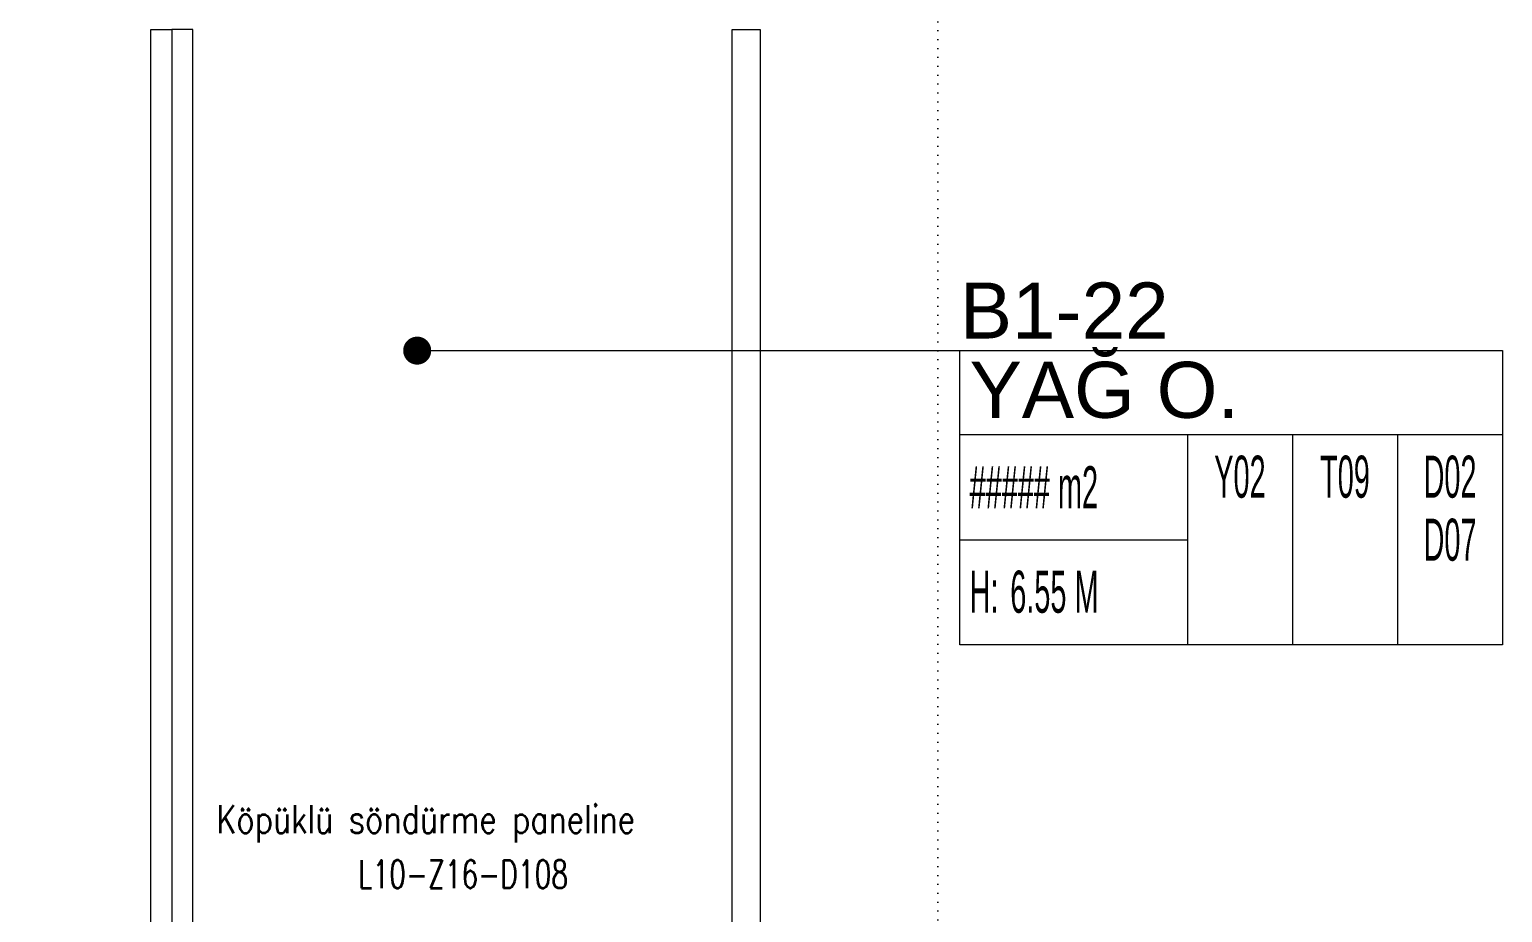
# Model space of a CAD drawing. Header units: metres. Extents: x -19121 to 152404, y -12107 to 46241.
# Drawn here: x 67903 to 68955, y 969 to 1600 of the extents above; entities that cross this region are included whole.
import ezdxf
from ezdxf.enums import TextEntityAlignment as Align

# ---------------------------------------------------------------- set-up
doc = ezdxf.new("R2010")
doc.units = ezdxf.units.M
doc.header["$LTSCALE"] = 50
doc.header["$MEASUREMENT"] = 0
doc.linetypes.add('DOT2', pattern=[0.125, 0, -0.125])
doc.layers.get('0').update_dxf_attribs({"color": 9, "lineweight": 9})
for name, color, linetype, lineweight in [('00', 9, 'Continuous', 9), ('06D', 9, 'Continuous', 9), ('20', 9, 'DOT2', 9), ('21_mahal200', 9, 'Continuous', 9), ('E-DEDEKTÖR NUMARALARI', 20, 'Continuous', 30), ('E-YAZI', 7, 'Continuous', 30)]:
    doc.layers.add(name, color=color, linetype=linetype, lineweight=lineweight)
doc.styles.add('Arial', font='arial.ttf', dxfattribs={"height": 2.5})
doc.styles.add('E-YAZI', font='txttw.shx', dxfattribs={"height": 200})
doc.styles.add('MuuM_TEXT-STANDART', font='ARIALN.TTF')
doc.dimstyles.new('MuuM_DIM200', dxfattribs={"dimscale": 20, "dimtxt": 2, "dimasz": 1, "dimexe": 1, "dimexo": 1, "dimgap": 1, "dimtad": 1, "dimdec": 1, "dimrnd": 0.5, "dimdsep": 46, "dimtxsty": 'MuuM_TEXT-STANDART', "dimblk": 'ARCHTICK', "dimcen": 0, "dimdle": 0.15, "dimclrd": 256, "dimclre": 256, "dimclrt": 256, "dimadec": 0, "dimazin": 0, "dimtfac": 5, "dimtdec": 1, "dimtix": 1, "dimtmove": 2, "dimatfit": 3, "dimldrblk": 'DOT', "dimfxl": 3, "dimfxlon": 1, "dimtolj": 1, "dimlwd": -1, "dimlwe": -1, "dimarcsym": 0})

# ---------------------------------------------------------------- blocks, each defined once
blk = doc.blocks.new('0_roomno2')
blk.add_lwpolyline([(19.375, -10.5), (0, -10.5), (0, 0), (19.375, 0)], close=True)
for points in [[(0, -3), (19.375, -3)], [(8.125, -3), (8.125, -10.5)], [(11.875, -3), (11.875, -10.5)], [(15.625, -3), (15.625, -10.5)], [(0, -6.75), (8.125, -6.75)]]:
    blk.add_lwpolyline(points)
at = {"style": 'MuuM_TEXT-STANDART', "width": 0.6}
blk.add_text('H:', height=1.5, dxfattribs=at).set_placement((0.35, -8.608), align=Align.MIDDLE_LEFT)
at = {"style": 'Arial'}
blk.add_attdef('ODANO', (0, 1.17), '', height=2, dxfattribs=at)
blk.add_attdef('MEKANADI', text='', height=2, dxfattribs=at).set_placement((0.35, -3), align=Align.BOTTOM_LEFT)
at = {"style": 'MuuM_TEXT-STANDART', "width": 0.6}
for tag, p in [('M2', (0.35, -4.875)), ('TEMIZTAVANYUKSEKLIGI', (1.8, -8.608))]:
    blk.add_attdef(tag, text='', height=1.5, dxfattribs=at).set_placement(p, align=Align.MIDDLE_LEFT)
for tag, p in [('YER01', (10, -4.5)), ('TAVAN01', (13.75, -4.5)), ('DUVAR01', (17.5, -4.5)), ('YER02', (10, -6.75)), ('TAVAN02', (13.75, -6.75)), ('DUVAR02', (17.5, -6.75)), ('YER03', (10, -9)), ('TAVAN03', (13.75, -9)), ('DUVAR03', (17.5, -9))]:
    blk.add_attdef(tag, text='', height=1.5, dxfattribs=at).set_placement(p, align=Align.MIDDLE_CENTER)
blk = doc.blocks.new('_ArchTick')
at = {"color": 0, "linetype": 'ByBlock', "const_width": 0.15}
blk.add_lwpolyline([(-0.5, -0.5), (0.5, 0.5)], dxfattribs=at)
blk = doc.blocks.new('_Dot')
at = {"color": 0, "linetype": 'ByBlock', "lineweight": -2}
blk.add_line((-0.5, 0), (-1, 0), dxfattribs=at)
at = {"color": 0, "linetype": 'ByBlock', "const_width": 0.5}
blk.add_lwpolyline([(-0.25, 0, 1), (0.25, 0, 1)], format="xyb", close=True, dxfattribs=at)
blk = doc.blocks.new('1.bod.mimari1.elk')
at = {"layer": '00'}
for points in [[(12005, -7030), (12005, -7750), (11990, -7750), (11990, -7030)], [(12005, -7750), (12020, -7750), (12020, -7030), (12005, -7030)]]:
    blk.add_lwpolyline(points, close=True, dxfattribs=at)
blk.add_lwpolyline([(12405, -7750), (12405, -7030), (12425, -7030), (12425, -7750), (12405, -7750)], dxfattribs=at)
at = {"layer": '20'}
blk.add_lwpolyline([(11136.56, -4590), (12116.71, -5194.47), (12552, -6338.67), (12552, -9327.81), (12425, -9504.28)], dxfattribs=at)
at = {"layer": '21_mahal200'}
ref = blk.add_blockref('0_roomno2', (12567.67, -7259.34), dxfattribs=dict(at, xscale=20, yscale=20, zscale=20))
ref.add_attrib('ODANO', 'B1-22', (12567.67, -7250.7), dxfattribs={"layer": '0', "height": 40, "style": 'Arial'})
ref.add_attrib('MEKANADI', 'YAĞ O.', dxfattribs={"layer": '0', "height": 40, "style": 'Arial'}).set_placement((12574.67, -7319.34), align=Align.BOTTOM_LEFT)
ref.add_attrib('M2', '##### m2', dxfattribs={"layer": '0', "height": 30, "style": 'MuuM_TEXT-STANDART', "width": 0.6}).set_placement((12574.67, -7356.84), align=Align.MIDDLE_LEFT)
ref.add_attrib('TEMIZTAVANYUKSEKLIGI', '6.55 M', dxfattribs={"layer": '0', "height": 30, "style": 'MuuM_TEXT-STANDART', "width": 0.6}).set_placement((12603.67, -7431.5), align=Align.MIDDLE_LEFT)
ref.add_attrib('YER01', 'Y02', dxfattribs={"layer": '0', "height": 30, "style": 'MuuM_TEXT-STANDART', "width": 0.6}).set_placement((12767.67, -7349.34), align=Align.MIDDLE_CENTER)
ref.add_attrib('TAVAN01', 'T09', dxfattribs={"layer": '0', "height": 30, "style": 'MuuM_TEXT-STANDART', "width": 0.6}).set_placement((12842.67, -7349.34), align=Align.MIDDLE_CENTER)
ref.add_attrib('DUVAR01', 'D02', dxfattribs={"layer": '0', "height": 30, "style": 'MuuM_TEXT-STANDART', "width": 0.6}).set_placement((12917.67, -7349.34), align=Align.MIDDLE_CENTER)
ref.add_attrib('DUVAR02', 'D07', dxfattribs={"layer": '0', "height": 30, "style": 'MuuM_TEXT-STANDART', "width": 0.6}).set_placement((12917.67, -7394.34), align=Align.MIDDLE_CENTER)
blk.add_leader([(12180.2, -7259.34), (12567.67, -7259.34)], dimstyle='MuuM_DIM200', override={"dimasz": 1, "dimfxl": 10}, dxfattribs=at)

msp = doc.modelspace()

# ---------------------------------------------------------------- block references
at = {"layer": '06D'}
msp.add_blockref('1.bod.mimari1.elk', (56000, 8630), dxfattribs=at)

# ---------------------------------------------------------------- texts
at = {"layer": 'E-DEDEKTÖR NUMARALARI', "style": 'E-YAZI', "width": 0.7}
msp.add_text('L10-Z16-D108', height=20, dxfattribs=at).set_placement((68138, 986.9))
at = {"layer": 'E-YAZI', "color": 3, "style": 'E-YAZI', "width": 0.8}
msp.add_text('Köpüklü söndürme paneline', height=20, dxfattribs=at).set_placement((68036.7, 1026))

doc.saveas('drawing.dxf')
